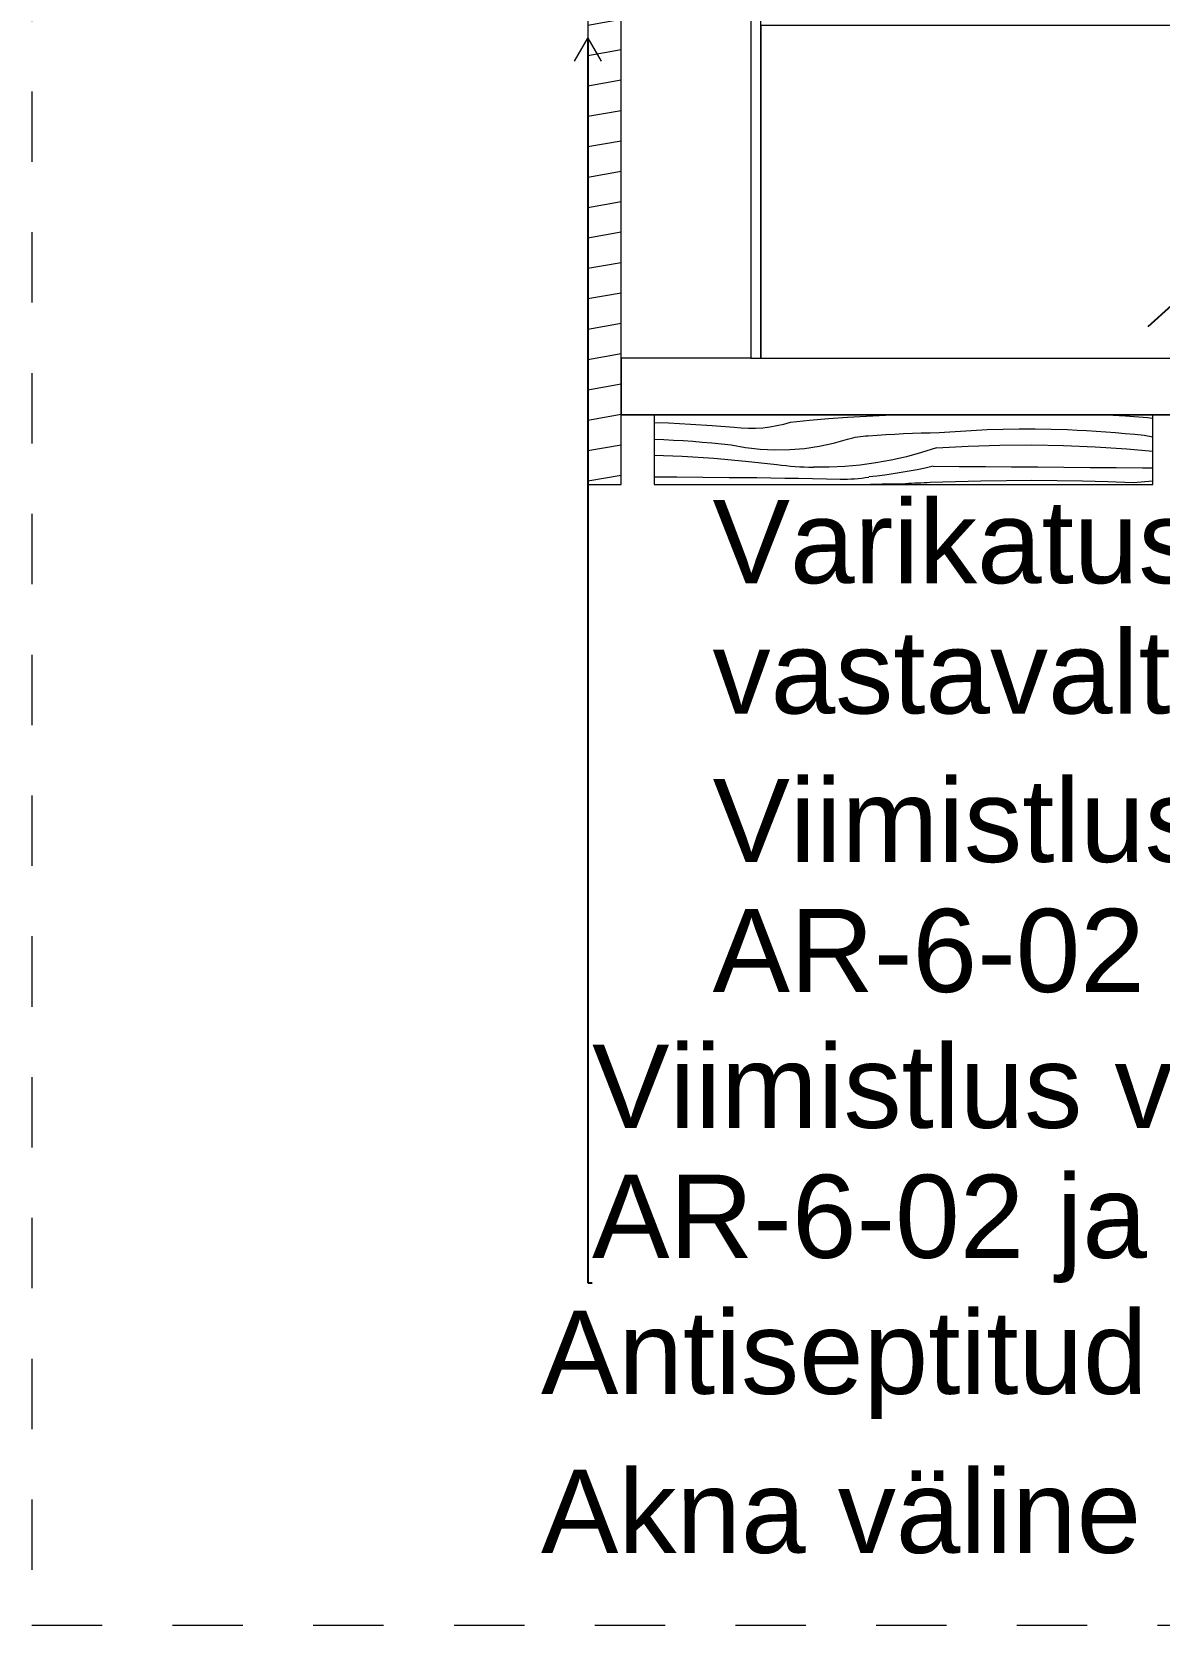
# Model space of a CAD drawing. Header units: millimetres. Extents: x -6345 to -3608, y 2414 to 4738.
# Drawn here: x -6345.5 to -6006.3, y 2414.1 to 2893.1 of the extents above; entities that cross this region are included whole.
import ezdxf

# ---------------------------------------------------------------- set-up
doc = ezdxf.new("R2010")
doc.units = ezdxf.units.MM
doc.header["$MEASUREMENT"] = 0
doc.linetypes.add('Dashed', pattern=[42.333333333324, 21.166666666662, -21.166666666662])
for name, color, linetype, lineweight in [('0_Pen_No__1', 7, 'Continuous', 13), ('2D Drafting - General_Pen_No__141', 7, 'Continuous', 20), ('Annotation - Label_Pen_No__2', 8, 'Continuous', 15), ('New_0_Pen_No__75', 6, 'Continuous', 20), ('New_2D Drafting - General_Pen_No__1', 7, 'Continuous', 13), ('New_k-jämejoon_Pen_No__2', 8, 'Continuous', 15), ('New_k-mõõt_Pen_No__1', 7, 'Continuous', 13), ('New_k-peenjoon_Pen_No__2', 8, 'Continuous', 15), ('New_Structural - Bearing_Pen_No__1', 7, 'Continuous', 13)]:
    doc.layers.add(name, color=color, linetype=linetype, lineweight=lineweight)
doc.layers.add('2D Drafting - General_Pen_No__161', color=7, linetype='Continuous', lineweight=13, true_color=0x6a6a6a)
doc.layers.add('New_0_Pen_No__5', color=7, linetype='Continuous', lineweight=25, true_color=0x40a5ff)
doc.styles.add('GENERATED_STYLE_1', font='')
doc.styles.get('GENERATED_STYLE_1').set_extended_font_data('Arial')
doc.dimstyles.new('GENERATED_STYLE__6', dxfattribs={"dimtxt": 0.18, "dimasz": 7.6, "dimexe": 0.18, "dimexo": 0.0625, "dimgap": 0, "dimtad": 0, "dimtih": 1, "dimtoh": 1, "dimdec": 4, "dimzin": 0, "dimdsep": 46, "dimcen": 0.09, "dimadec": 0, "dimazin": 0, "dimtfac": 1, "dimtdec": 4, "dimtmove": 0, "dimatfit": 3, "dimldrblk": 'ARROWHEAD_14', "dimfxl": 0, "dimtolj": 1, "dimtzin": 0, "dimarcsym": 0})

# ---------------------------------------------------------------- blocks, each defined once
blk = doc.blocks.new('*X4')
at = {"layer": '2D Drafting - General_Pen_No__161', "color": 251, "linetype": 'Continuous', "lineweight": 13, "true_color": 0x6a6a6a}
for p, q in [((-6158.203263792018, 2775.656924628575), (-6153.948320528641, 2775.513231787301)), ((-6153.948320528641, 2775.513231787301), (-6147.346499153791, 2775.200227316524)), ((-6147.346499153791, 2775.200227316524), (-6140.749552442086, 2774.797348492188)), ((-6140.749552442086, 2774.797348492188), (-6134.158703847385, 2774.304670031227)), ((-6134.158703847385, 2774.304670031227), (-6132.026729022698, 2774.067901780561)), ((-6132.026729022698, 2774.067901780561), (-6129.884748220703, 2773.952601730696)), ((-6129.884748220703, 2773.952601730696), (-6127.739676408125, 2773.95914210533)), ((-6127.739676408125, 2773.95914210533), (-6125.598438530416, 2774.087501790138)), ((-6125.598438530416, 2774.087501790138), (-6123.467947155919, 2774.337266400946)), ((-6123.467947155919, 2774.337266400946), (-6121.355080159989, 2774.707629621481)), ((-6121.355080159989, 2774.707629621481), (-6119.266658521115, 2775.197395806412)), ((-6119.266658521115, 2775.197395806412), (-6117.209424300727, 2775.804983841253)), ((-6117.209424300727, 2775.804983841253), (-6111.51912446209, 2776.346389817249)), ((-6111.51912446209, 2776.346389817249), (-6105.822812159615, 2776.82037171259)), ((-6105.822812159615, 2776.82037171259), (-6100.121286269658, 2777.226863053935)), ((-6100.121286269658, 2777.226863053935), (-6094.415346399751, 2777.565806833116)), ((-6094.415346399751, 2777.565806833116), (-6088.705792776464, 2777.837155515139)), ((-6088.705792776464, 2777.837155515139), (-6084.104775857521, 2778.001237874935)), ((-6062.915107271695, 2773.289817464899), (-6058.090332124745, 2773.506912988554)), ((-6058.090332124745, 2773.506912988554), (-6053.262838768149, 2773.651459095463)), ((-6053.262838768149, 2773.651459095463), (-6048.433718054835, 2773.723423123012)), ((-6048.433718054835, 2773.723423123012), (-6043.604061205467, 2773.722788809725)), ((-6043.604061205467, 2773.722788809725), (-6038.774959561851, 2773.649556298938)), ((-6038.774959561851, 2773.649556298938), (-6033.947504340339, 2773.50374213876)), ((-6033.944725969496, 2773.519499062808), (-6031.045476851408, 2773.396996372927)), ((-6022.106527877761, 2778.001237874935), (-6016.444775659765, 2777.655471844534)), ((-6016.444775659765, 2777.655471844534), (-6009.853927065064, 2777.162793383573)), ((-6009.853927065064, 2777.162793383573), (-6008.203263941031, 2776.979477607143)), ((-6158.203263792018, 2770.65942196426), (-6155.350253633729, 2770.538873020581)), ((-6155.350253633729, 2770.538873020581), (-6152.452229189004, 2770.390189882526)), ((-6152.452229189004, 2770.390189882526), (-6149.555665824323, 2770.215338425141)), ((-6149.555665824323, 2770.215338425141), (-6146.660799827177, 2770.014332911955)), ((-6146.660799827177, 2770.014332911955), (-6143.767867346595, 2769.787189740014)), ((-6143.767867346595, 2769.787189740014), (-6140.87710437388, 2769.533927438549)), ((-6140.87710437388, 2769.533927438549), (-6137.988746723355, 2769.254566667463)), ((-6137.988746723355, 2769.254566667463), (-6135.103030013132, 2768.949130215641)), ((-6135.103030013132, 2768.949130215641), (-6130.738536426272, 2768.156578058371)), ((-6108.655535764751, 2768.49843413383), (-6104.317665886215, 2769.425703301124)), ((-6104.317665886215, 2769.425703301124), (-6100.049231950935, 2770.632937715764)), ((-6100.049231950935, 2770.632937715764), (-6099.292565573392, 2770.859227310363)), ((-6099.292565573392, 2770.859227310363), (-6098.528422921379, 2771.058819381605)), ((-6098.528422921379, 2771.058819381605), (-6097.757745652899, 2771.23146797087)), ((-6097.757745652899, 2771.23146797087), (-6096.981483478604, 2771.37696032217)), ((-6096.981483478604, 2771.37696032217), (-6096.200592991465, 2771.495117144326)), ((-6096.200592991465, 2771.495117144326), (-6095.416036487949, 2771.585792831911)), ((-6095.416036487949, 2771.585792831911), (-6094.628780782183, 2771.648875644681)), ((-6094.628780782183, 2771.648875644681), (-6093.839796014537, 2771.68428784527)), ((-6093.839796014537, 2771.68428784527), (-6091.182257273917, 2771.86938128366)), ((-6091.182257273917, 2771.86938128366), (-6088.523475831088, 2772.035673129831)), ((-6088.523475831088, 2772.035673129831), (-6085.863584702146, 2772.183155064372)), ((-6085.863584702146, 2772.183155064372), (-6083.202716958706, 2772.311819708916)), ((-6083.202716958706, 2772.311819708916), (-6080.541005721239, 2772.421660626501)), ((-6080.541005721239, 2772.421660626501), (-6077.878584152416, 2772.512672321901)), ((-6077.878584152416, 2772.512672321901), (-6075.215585450445, 2772.584850241893)), ((-6075.215585450445, 2772.584850241893), (-6072.552142842407, 2772.638190775491)), ((-6072.552142842407, 2772.638190775491), (-6067.73607397029, 2773.000221580866)), ((-6067.73607397029, 2773.000221580866), (-6062.915107271695, 2773.289817464899)), ((-6063.807156112608, 2768.58241133768), (-6054.247777548775, 2768.866887433493)), ((-6054.247777548775, 2768.866887433493), (-6044.684349267171, 2768.925918597872)), ((-6044.684349267171, 2768.925918597872), (-6035.122187340524, 2768.759472016857)), ((-6035.122187340524, 2768.759472016857), (-6025.566607137627, 2768.367640213976)), ((-6031.045476851408, 2773.396996372927), (-6028.147452406683, 2773.248313234872)), ((-6028.147452406683, 2773.248313234872), (-6025.250889042001, 2773.073461777487)), ((-6025.250889042001, 2773.073461777487), (-6022.356023044855, 2772.872456264301)), ((-6022.356023044855, 2772.872456264301), (-6019.463090564273, 2772.645313092359)), ((-6019.463090564273, 2772.645313092359), (-6016.572327591558, 2772.392050790895)), ((-6016.572327591558, 2772.392050790895), (-6013.683969941034, 2772.112690019809)), ((-6013.683969941034, 2772.112690019809), (-6010.79825323081, 2771.807253567987)), ((-6010.79825323081, 2771.807253567987), (-6008.203263941031, 2771.336027223217)), ((-6158.203263792018, 2765.851170161833), (-6149.871383919949, 2765.509516861631)), ((-6149.871383919949, 2765.509516861631), (-6140.327697150977, 2764.892517646472)), ((-6140.327697150977, 2764.892517646472), (-6130.801208914841, 2764.050693993603)), ((-6130.801208914841, 2764.050693993603), (-6121.297214750216, 2762.984513851925)), ((-6130.738536426272, 2768.156578058371), (-6126.331760903459, 2767.649357511388)), ((-6126.331760903459, 2767.649357511388), (-6121.90133703267, 2767.429613303561)), ((-6121.90133703267, 2767.429613303561), (-6117.465998396437, 2767.498274600219)), ((-6117.465998396437, 2767.498274600219), (-6113.04449935886, 2767.855051074272)), ((-6113.04449935886, 2767.855051074272), (-6108.655535764751, 2768.49843413383)), ((-6086.956616756491, 2764.339518339241), (-6091.585105027312, 2763.500512950844)), ((-6082.369817000308, 2765.382639478695), (-6086.956616756491, 2764.339518339241)), ((-6077.833702639569, 2766.627830315953), (-6082.369817000308, 2765.382639478695)), ((-6073.357171137079, 2768.072648443644), (-6077.833702639569, 2766.627830315953)), ((-6073.357171137079, 2768.072648443644), (-6063.807156112608, 2768.58241133768)), ((-6025.566607137627, 2768.367640213976), (-6016.022920368655, 2767.750640998817)), ((-6016.022920368655, 2767.750640998817), (-6008.203263941031, 2767.059644319357)), ((-6158.203263792018, 2759.36120029595), (-6151.429377863165, 2759.305177173737)), ((-6151.429377863165, 2759.305177173737), (-6143.56060882037, 2759.237309360228)), ((-6143.56060882037, 2759.237309360228), (-6135.691864329639, 2759.166652240905)), ((-6135.691864329639, 2759.166652240905), (-6131.513118313431, 2759.125028507775)), ((-6121.297214750216, 2762.984513851925), (-6119.932362928679, 2762.824045763045)), ((-6119.932362928679, 2762.824045763045), (-6118.565549115478, 2762.6812504468)), ((-6118.565549115478, 2762.6812504468), (-6117.197002136669, 2762.556151809362)), ((-6117.197002136669, 2762.556151809362), (-6115.826951108465, 2762.448770794204)), ((-6115.826951108465, 2762.448770794204), (-6114.455625398882, 2762.359125378592)), ((-6114.455625398882, 2762.359125378592), (-6113.083254589341, 2762.287230570573)), ((-6113.083254589341, 2762.287230570573), (-6111.710068436226, 2762.233098406465)), ((-6111.710068436226, 2762.233098406465), (-6110.336296832421, 2762.196737948841)), ((-6105.629612527149, 2762.222627737382), (-6110.333518461578, 2762.21249487289)), ((-6100.930768542838, 2762.441028575271), (-6105.629612527149, 2762.222627737382)), ((-6096.246203161101, 2762.867268999358), (-6100.930768542838, 2762.441028575271)), ((-6091.585105027312, 2763.500512950844), (-6096.246203161101, 2762.867268999358)), ((-6094.753836188563, 2759.096812739582), (-6093.690460046828, 2759.261627807072)), ((-6091.248082732486, 2759.543104162944), (-6093.687681675984, 2759.27738473112)), ((-6088.813146498315, 2759.848612521409), (-6091.248082732486, 2759.543104162944)), ((-6086.383521871836, 2760.193828390063), (-6088.813146498315, 2759.848612521409)), ((-6083.959856335893, 2760.578659770596), (-6086.383521871836, 2760.193828390063)), ((-6081.542795785262, 2761.003004107367), (-6083.959856335893, 2760.578659770596)), ((-6079.132984354525, 2761.466748314727), (-6081.542795785262, 2761.003004107367)), ((-6076.731064246412, 2761.969768807155), (-6079.132984354525, 2761.466748314727)), ((-6074.337675560648, 2762.5119315322), (-6076.731064246412, 2761.969768807155)), ((-6074.337675560647, 2762.5119315322), (-6066.468779969349, 2762.460799720345)), ((-6066.468779969349, 2762.460799720345), (-6058.599902997565, 2762.406878556772)), ((-6058.599902997565, 2762.406878556772), (-6050.731045634061, 2762.350168048255)), ((-6050.731045634061, 2762.350168048255), (-6042.862208867604, 2762.290668201927)), ((-6042.862208867604, 2762.290668201927), (-6034.993393686947, 2762.228379025259)), ((-6034.993393686947, 2762.228379025259), (-6027.124601080843, 2762.163300526083)), ((-6027.124601080843, 2762.163300526083), (-6019.255832038048, 2762.095432712573)), ((-6019.255832038048, 2762.095432712573), (-6011.387087547316, 2762.024775593251)), ((-6011.387087547316, 2762.024775593251), (-6008.203263941031, 2761.993062102264)), ((-6131.513118313431, 2759.125028507775), (-6127.334444633114, 2759.076685188207)), ((-6127.334444633114, 2759.076685188207), (-6123.155854094036, 2759.021622407207)), ((-6123.155854094036, 2759.021622407207), (-6118.977357501331, 2758.95984030716)), ((-6118.977357501331, 2758.95984030716), (-6114.798965659894, 2758.891339047821)), ((-6114.798965659894, 2758.891339047821), (-6110.620689374344, 2758.816118806326)), ((-6110.620689374344, 2758.816118806326), (-6106.442539449003, 2758.734179777181)), ((-6106.442539449003, 2758.734179777181), (-6102.264526687865, 2758.645522172265)), ((-6102.264526687865, 2758.645522172265), (-6101.188510913377, 2758.634437122261)), ((-6101.188510913377, 2758.634437122261), (-6100.112530895623, 2758.648573128672)), ((-6100.112530895623, 2758.648573128672), (-6099.03717771732, 2758.687922425973)), ((-6099.03717771732, 2758.687922425973), (-6097.963042116836, 2758.75246339788)), ((-6097.963042116836, 2758.75246339788), (-6096.890714163667, 2758.842160589224)), ((-6097.416961291041, 2757.001237895796), (-6096.631171130895, 2757.02732944962)), ((-6096.890714163667, 2758.842160589224), (-6095.820782934292, 2758.95696472543)), ((-6096.631171130895, 2757.02732944962), (-6089.650986094985, 2757.201580070067)), ((-6095.820782934292, 2758.95696472543), (-6094.753836188563, 2759.096812739582)), ((-6089.650986094985, 2757.201580070067), (-6082.669602964494, 2757.318353352925)), ((-6082.666824593651, 2757.334110276973), (-6081.732313167714, 2757.381990201144)), ((-6081.732313167714, 2757.381990201144), (-6080.797740472857, 2757.428658931272)), ((-6080.797740472857, 2757.428658931272), (-6079.863108078873, 2757.474116388969)), ((-6079.863108078873, 2757.474116388969), (-6078.928417555655, 2757.51836249788)), ((-6078.928417555655, 2757.51836249788), (-6077.993670473198, 2757.561397183685)), ((-6077.993670473198, 2757.561397183685), (-6077.058868401587, 2757.603220374099)), ((-6077.058868401587, 2757.603220374099), (-6076.124012911001, 2757.643831998872)), ((-6076.124012911001, 2757.643831998872), (-6075.189105571711, 2757.683231989788)), ((-6075.18910557171, 2757.683231989788), (-6067.562704581475, 2757.959316600513)), ((-6067.562704581475, 2757.959316600513), (-6059.933811495005, 2758.154777725391)), ((-6059.933811495005, 2758.154777725391), (-6052.303278610095, 2758.269593527559)), ((-6052.303278610095, 2758.269593527559), (-6044.671958407737, 2758.303751179829)), ((-6044.671958407737, 2758.303751179829), (-6037.040703456884, 2758.257246866116)), ((-6037.040703456884, 2758.257246866116), (-6029.410366319196, 2758.130085781869)), ((-6029.410366319196, 2758.130085781869), (-6021.781799453799, 2757.92228213349)), ((-6021.781799453799, 2757.92228213349), (-6014.155855122041, 2757.633859136745)), ((-6014.155855122041, 2757.633859136745), (-6008.203263941031, 2758.077311771564))]:
    blk.add_line(p, q, dxfattribs=at)
blk = doc.blocks.new('ARROWHEAD_14')
at = {"color": 0, "linetype": 'Continuous', "lineweight": 0}
blk.add_line((0, 0), (-1, 0), dxfattribs=at)
at = {"color": 0, "linetype": 'Continuous', "lineweight": 0, "flags": 128}
blk.add_lwpolyline([(-0.9093, 0.525), (0, 0), (-0.9093, -0.525)], dxfattribs=at)

msp = doc.modelspace()

# ---------------------------------------------------------------- hatches: boundary and pattern name
at = {"layer": 'New_Structural - Bearing_Pen_No__1', "linetype": 'Continuous', "lineweight": 13}
h = msp.add_hatch(dxfattribs=at)
h.set_pattern_fill('Wood_0001', style=0, pattern_type=2)
h.set_pattern_definition([(10.00000000000001, (0, 0), (-1.562833557601175, 8.863269542312008), [])])
h.paths.add_polyline_path([(-6168.203263792017, 2757.001239801931), (-6168.203263792017, 3143.789354131768), (-6178.203263792018, 3143.789354131768), (-6178.203263792018, 2757.001239801931)])

# ---------------------------------------------------------------- linework, layer by layer
at = {"layer": '0_Pen_No__1', "color": 7, "linetype": 'Dashed', "lineweight": 13}
msp.add_lwpolyline([(-3608.460867409997, 2414.086043849476), (-3608.460867409997, 4737.852897352445), (-6345.456476100415, 4737.852897352445), (-6345.456476100415, 2414.086043849476)], close=True, dxfattribs=at)
at = {"layer": '2D Drafting - General_Pen_No__141', "color": 7, "linetype": 'Continuous', "lineweight": 20, "flags": 128}
msp.add_lwpolyline([(-6158.203263792018, 2768.001620100018), (-6158.203263792018, 2757.001237895796), (-6008.956938570137, 2757.001237895796), (-6008.203263941031, 2757.001237895796), (-6008.203263941031, 2767.001235650686), (-6008.203263941031, 2778.001237874935), (-6158.203263792018, 2778.001237874935)], close=True, dxfattribs=at)
at = {"layer": 'New_0_Pen_No__5', "color": 161, "linetype": 'Continuous', "lineweight": 25, "true_color": 0x40a5ff}
msp.add_line((-5994.908295867192, 2817.827634620451), (-6009.773531135528, 2804.447630858604), dxfattribs=at)
at = {"layer": 'New_0_Pen_No__75', "color": 6, "linetype": 'Continuous', "lineweight": 20}
for p, q in [((-6168.203263792017, 2794.999695919529), (-6168.203263792017, 2777.999719722909)), ((-6168.203263792017, 2777.999719722909), (-5123.771535965492, 2777.999709728376))]:
    msp.add_line(p, q, dxfattribs=at)
at = {"layer": 'New_2D Drafting - General_Pen_No__1', "color": 7, "linetype": 'Continuous', "lineweight": 13}
msp.add_line((-5173.771578763299, 2777.999719722909), (-6168.203263792017, 2777.999719722909), dxfattribs=at)
at = {"layer": 'New_k-jämejoon_Pen_No__2', "color": 8, "linetype": 'Continuous', "lineweight": 15}
msp.add_lwpolyline([(-5289.203263792145, 2894.999695919537), (-6126.20326379202, 2894.999695919537), (-6126.20326379202, 2794.999695919529), (-5289.203263792145, 2794.999695919529)], close=True, dxfattribs=at)
at = {"layer": 'New_k-mõõt_Pen_No__1', "color": 7, "linetype": 'Continuous', "lineweight": 13, "flags": 128}
msp.add_lwpolyline([(-6190.223486796189, 3178.895877570325), (-6129.203263792063, 3167.80129156956), (-6129.203263792063, 2794.999695919529), (-6168.203263792017, 2794.999695919529), (-6168.203263792017, 3143.789354131768), (-6190.223486796188, 3143.789354131768)], close=True, dxfattribs=at)
at = {"layer": 'New_k-peenjoon_Pen_No__2', "color": 8, "linetype": 'Continuous', "lineweight": 15}
msp.add_lwpolyline([(-6126.20326379202, 2944.999695919535), (-6129.203263792063, 2944.999695919535), (-6129.203263792063, 2794.999695919529), (-6126.20326379202, 2794.999695919529)], close=True, dxfattribs=at)
at = {"layer": 'New_Structural - Bearing_Pen_No__1', "color": 7, "linetype": 'Continuous', "lineweight": 13, "flags": 128}
msp.add_lwpolyline([(-6168.203263792017, 2757.001239801931), (-6168.203263792017, 3143.789354131768), (-6178.203263792018, 3143.789354131768), (-6178.203263792018, 2757.001239801931)], close=True, dxfattribs=at)

# ---------------------------------------------------------------- block references
at = {"layer": '2D Drafting - General_Pen_No__161', "color": 251, "linetype": 'Continuous', "lineweight": 13, "true_color": 0x6a6a6a}
msp.add_blockref('*X4', (0, 0), dxfattribs=at)

# ---------------------------------------------------------------- texts
at = {"layer": 'Annotation - Label_Pen_No__2', "color": 8, "linetype": 'Continuous', "lineweight": 15, "insert": (-6140.676579819378, 2680.625163783184), "char_height": 25, "width": 816.5484563493654, "attachment_point": 7, "rotation": 2.8105196676912687e-05, "line_spacing_factor": 0.9400370317618572, "style": 'GENERATED_STYLE_1'}
msp.add_mtext('\\A1;{\\pql;\\fArial|b0|i0|c0|p34;Varikatuse metallkandur ja puitkonstruktsioon vastavalt EK projektiosale}', dxfattribs=at)
at = {"layer": 'Annotation - Label_Pen_No__2', "color": 8, "linetype": 'Continuous', "lineweight": 15, "attachment_point": 7, "style": 'GENERATED_STYLE_1'}
for insert, char_height, rotation, line_spacing_factor in [((-6140.676579819476, 2596.888255192736), 25.00000000000001, 2.8105196524246064e-05, 0.9377930603313536), ((-6176.93217282085, 2516.963175702609), 25, 359.9999718948016, 0.9377930603313532)]:
    msp.add_mtext('\\A1;{\\pql;\\fArial|b0|i0|c0|p34;Viimistlus vastavalt hoone vaadetele \\P\\pql;\\fArial|b0|i0|c0|p34;AR-6-02 ja AR-6-03 välisviimistlus}', dxfattribs=dict(at, insert=insert, char_height=char_height, rotation=rotation, line_spacing_factor=line_spacing_factor))
for s, insert, char_height, rotation in [('\\A1;{\\pql;\\fArial|b0|i0|c0|p34;Antiseptitud distantsliist\\fArial|b0|i0|c0|p34; 50\\fArial|b0|i0|c0|p34; x 22 mm}', (-6192.292376931615, 2476.052246481623), 25.00000000000001, 2.810519626980169e-05), ('\\A1;{\\pql;\\fArial|b0|i0|c0|p34;Akna väline tihendusteip}', (-6192.292376931533, 2428.242059210616), 25, 2.8105197338468062e-05)]:
    msp.add_mtext(s, dxfattribs=dict(at, insert=insert, char_height=char_height, rotation=rotation))

# ---------------------------------------------------------------- leaders
at = {"layer": 'Annotation - Label_Pen_No__2', "color": 8, "linetype": 'Continuous', "lineweight": 15, "annotation_type": 0, "has_hookline": 1}
for points, hookline_direction, text_width, horizontal_direction in [([(-6178.203261502384, 2891.204364907259), (-6178.203445751001, 2516.963175702609), (-6176.93217282085, 2516.963175702609)], 0, 560.8500000000001, (0.9999999999998797, -4.90528248487493e-07, 0)), ([(-5324.128097749068, 2846.150936062347), (-5324.128075092375, 2680.625564323244), (-5324.128123470111, 2680.625564323244)], 1, 699.5250000000001, (0.9999999999998797, 4.905282189326757e-07, 0)), ([(-5123.771531567906, 2799.999690513774), (-5283.0010997057, 2426.476705243657), (-5815.467376931579, 2428.242244053917)], 1, 376.825, (0.9999999999998797, 4.905282304789951e-07, 0)), ([(-5148.771555165601, 2788.999705118342), (-5287.245029245498, 2474.28689043288), (-5639.842376931681, 2476.052517473933)], 1, 552.45, (0.9999999999998797, 4.905282118272483e-07, 0)), ([(-5287.948646026794, 2767.999695919619), (-5287.948646026794, 2595.517173479848), (-5579.826579819543, 2596.888530305486)], 1, 560.8500000000003, (0.9999999999998797, 4.905282162681404e-07, 0))]:
    msp.add_leader(points, dimstyle='GENERATED_STYLE__6', dxfattribs=dict(at, hookline_direction=hookline_direction, text_width=text_width, horizontal_direction=horizontal_direction))

doc.saveas('drawing.dxf')
